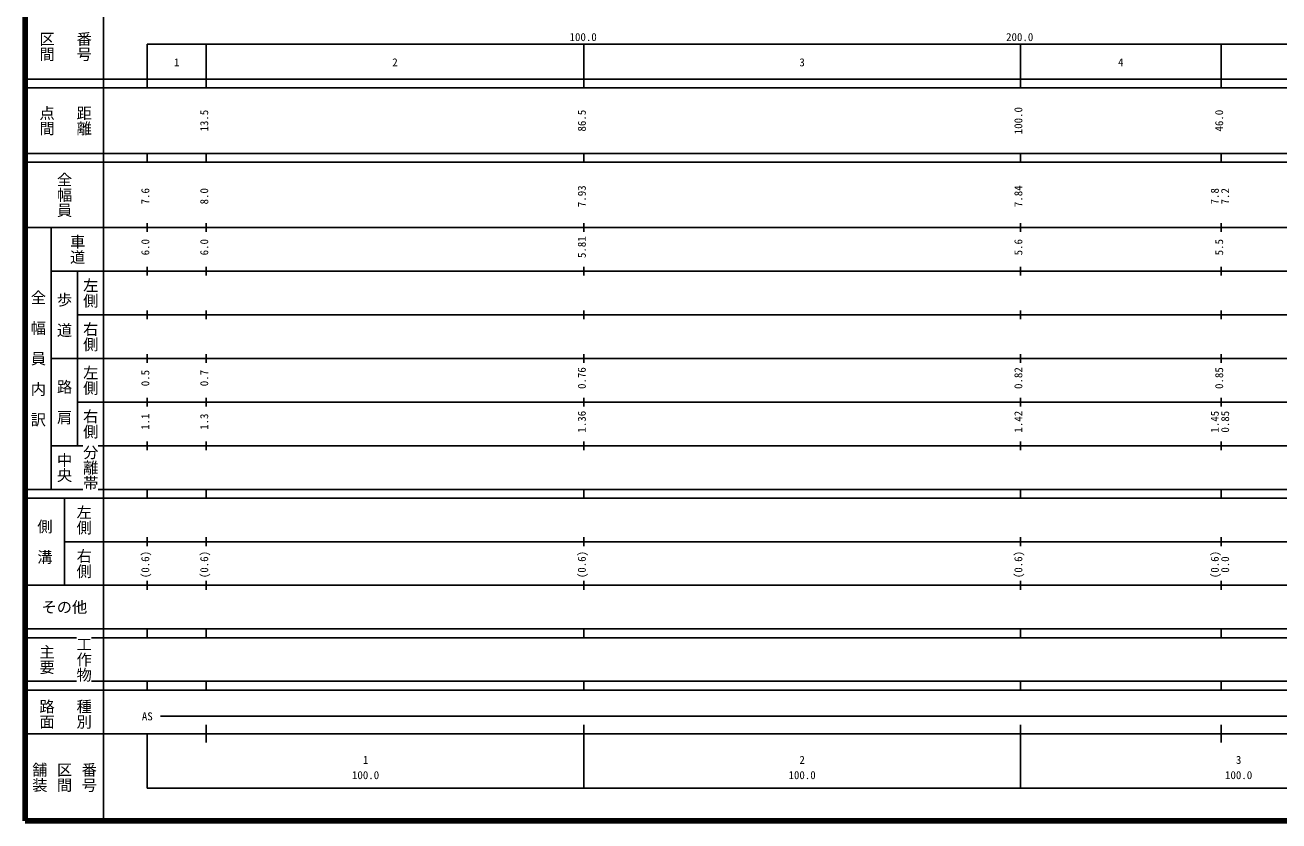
# Model space of a CAD drawing. Units: millimetres on the paper, enlarged 1000 times. Extents: x 11078 to 651078, y -105989 to 254011.
# Drawn here: x 11078 to 298310, y -105989 to 76420 of the extents above; entities that cross this region are included whole.
import ezdxf
from ezdxf.enums import TextEntityAlignment as Align

# ---------------------------------------------------------------- set-up
doc = ezdxf.new("R2010")
doc.units = ezdxf.units.MM
doc.header["$LTSCALE"] = 1000
doc.layers.add('M-TTL', color=2, linetype='Continuous', lineweight=140)
doc.layers.add('M-TTL-BAND', color=7, linetype='Continuous', lineweight=25)
doc.styles.add('@ＭＳ ゴシック', font='')
doc.styles.add('ＭＳ ゴシック', font='')
doc.styles.get('@ＭＳ ゴシック').set_extended_font_data('@MS Gothic')
doc.styles.get('ＭＳ ゴシック').set_extended_font_data('MS Gothic')

msp = doc.modelspace()

# ---------------------------------------------------------------- linework, layer by layer
at = {"layer": 'M-TTL'}
for p, q in [((11078, 254011), (11078, -105989)), ((11078, -105989), (651078, -105989))]:
    msp.add_line(p, q, dxfattribs=at)
at = {"layer": 'M-TTL-BAND'}
for p, q in [((29078, 244011), (29078, -105989)), ((39078, 72011), (550078, 72011)), ((39078, 72011), (39078, 62011)), ((52578, 62011), (52578, 72011)), ((139078, 62011), (139078, 72011)), ((239078, 62011), (239078, 72011)), ((285078, 62011), (285078, 72011)), ((11078, 64011), (550078, 64011)), ((11078, 62011), (550078, 62011)), ((11078, 47011), (550078, 47011)), ((39078, 45011), (39078, 47011)), ((52578, 45011), (52578, 47011)), ((139078, 45011), (139078, 47011)), ((239078, 45011), (239078, 47011)), ((285078, 45011), (285078, 47011)), ((11078, 45011), (550078, 45011)), ((11078, 30011), (550078, 30011)), ((17078, -29989), (17078, 30011)), ((39078, 29011), (39078, 31011)), ((52578, 29011), (52578, 31011)), ((139078, 29011), (139078, 31011)), ((239078, 29011), (239078, 31011)), ((285078, 29011), (285078, 31011)), ((39078, 19011), (39078, 21011)), ((52578, 19011), (52578, 21011)), ((139078, 19011), (139078, 21011)), ((239078, 19011), (239078, 21011)), ((285078, 19011), (285078, 21011)), ((17078, 20011), (550078, 20011)), ((23078, 20011), (23078, -19989)), ((23078, 10011), (550078, 10011)), ((39078, 9011), (39078, 11011)), ((52578, 9011), (52578, 11011)), ((139078, 9011), (139078, 11011)), ((239078, 9011), (239078, 11011)), ((285078, 9011), (285078, 11011)), ((17078, 11), (550078, 11)), ((39078, -989), (39078, 1011)), ((52578, -989), (52578, 1011)), ((139078, -989), (139078, 1011)), ((239078, -989), (239078, 1011)), ((285078, -989), (285078, 1011)), ((23078, -9989), (550078, -9989)), ((39078, -10989), (39078, -8989)), ((52578, -10989), (52578, -8989)), ((139078, -10989), (139078, -8989)), ((239078, -10989), (239078, -8989)), ((285078, -10989), (285078, -8989)), ((17078, -19989), (24328, -19989)), ((27828, -19989), (550078, -19989)), ((39078, -20989), (39078, -18989)), ((52578, -20989), (52578, -18989)), ((139078, -20989), (139078, -18989)), ((239078, -20989), (239078, -18989)), ((285078, -20989), (285078, -18989)), ((11078, -29989), (24328, -29989)), ((27828, -29989), (550078, -29989)), ((39078, -31989), (39078, -29989)), ((52578, -31989), (52578, -29989)), ((139078, -31989), (139078, -29989)), ((239078, -31989), (239078, -29989)), ((285078, -31989), (285078, -29989)), ((11078, -31989), (550078, -31989)), ((20078, -31989), (20078, -51989)), ((20078, -41989), (550078, -41989)), ((39078, -42989), (39078, -40989)), ((52578, -42989), (52578, -40989)), ((139078, -42989), (139078, -40989)), ((239078, -42989), (239078, -40989)), ((285078, -42989), (285078, -40989)), ((39078, -52989), (39078, -50989)), ((52578, -52989), (52578, -50989)), ((139078, -52989), (139078, -50989)), ((239078, -52989), (239078, -50989)), ((285078, -52989), (285078, -50989)), ((11078, -51989), (550078, -51989)), ((11078, -61989), (550078, -61989)), ((39078, -63989), (39078, -61989)), ((52578, -63989), (52578, -61989)), ((139078, -63989), (139078, -61989)), ((239078, -63989), (239078, -61989)), ((285078, -63989), (285078, -61989)), ((11078, -63989), (22828, -63989)), ((26328, -63989), (550078, -63989)), ((11078, -73989), (22828, -73989)), ((26328, -73989), (550078, -73989)), ((39078, -75989), (39078, -73989)), ((52578, -75989), (52578, -73989)), ((139078, -75989), (139078, -73989)), ((239078, -75989), (239078, -73989)), ((285078, -75989), (285078, -73989)), ((11078, -75989), (550078, -75989)), ((42078, -81989), (536078, -81989)), ((11078, -85989), (550078, -85989)), ((39078, -85989), (39078, -98489)), ((52578, -87989), (52578, -83989)), ((139078, -98489), (139078, -83989)), ((239078, -98489), (239078, -83989)), ((285078, -87989), (285078, -83989)), ((39078, -98489), (550078, -98489))]:
    msp.add_line(p, q, dxfattribs=at)

# ---------------------------------------------------------------- texts
at = {"layer": 'M-TTL-BAND', "style": '@ＭＳ ゴシック'}
for s, p in [('番号', (24578, 71511)), ('区間', (16078, 71511)), ('点間', (16078, 54511)), ('距離', (24578, 54511)), ('全幅員', (20078, 37511)), ('車道', (23078, 25011)), ('左側', (26078, 15011)), ('全\u3000幅\u3000員\u3000内\u3000訳', (14078, 11)), ('歩\u3000道', (20078, 10011)), ('右側', (26078, 5011)), ('左側', (26078, -4989)), ('路\u3000肩', (20078, -9989)), ('右側', (26078, -14989)), ('分離帯', (26078, -24989)), ('中央', (20078, -24989)), ('左側', (24578, -36989)), ('側\u3000溝', (15578, -41989)), ('右側', (24578, -46989)), ('主要', (16078, -68989)), ('工作物', (24578, -68989)), ('路面', (16078, -81489)), ('種別', (24578, -81489)), ('舗装', (14412, -95989)), ('区間', (20078, -95989)), ('番号', (25745, -95989))]:
    msp.add_text(s, height=2566, rotation=270, dxfattribs=at).set_placement(p, align=Align.MIDDLE_CENTER)
at = {"layer": 'M-TTL-BAND', "style": 'ＭＳ ゴシック'}
for s, p in [('100.0', (138923, 72205)), ('200.0', (238923, 72205)), ('1', (45828, 66416)), ('2', (95828, 66416)), ('3', (189078, 66416)), ('4', (262078, 66416)), ('AS', (39078, -83489)), ('1', (89078, -93466)), ('2', (189078, -93466)), ('3', (289078, -93466)), ('100.0', (89078, -96956)), ('100.0', (189078, -96956)), ('100.0', (289078, -96956))]:
    msp.add_text(s, height=1833, dxfattribs=at).set_placement(p, align=Align.BOTTOM_CENTER)
for s, p in [('100.0', (240078, 54511)), ('13.5', (53578, 54511)), ('86.5', (140078, 54511)), ('46.0', (286078, 54511)), ('7.6', (40078, 37185)), ('8.0', (53578, 37185)), ('7.93', (140078, 37185)), ('7.84', (240078, 37185)), ('7.8', (285078, 37185)), ('7.2', (287448, 37185)), ('6.0', (40078, 25511)), ('6.0', (53578, 25511)), ('5.81', (140078, 25511)), ('5.6', (240078, 25511)), ('5.5', (286078, 25511)), ('0.5', (40078, -4489)), ('0.7', (53578, -4489)), ('0.76', (140078, -4489)), ('0.82', (240078, -4489)), ('0.85', (286078, -4489)), ('1.1', (40078, -14489)), ('1.3', (53578, -14489)), ('1.36', (140078, -14489)), ('1.42', (240078, -14489)), ('1.45', (285078, -14489)), ('0.85', (287448, -14489)), ('(0.6)', (40078, -47225)), ('(0.6)', (53578, -47225)), ('(0.6)', (140078, -47225)), ('(0.6)', (240078, -47225)), ('(0.6)', (285078, -47225)), ('0.0', (287448, -47225))]:
    msp.add_text(s, height=1833, rotation=90, dxfattribs=at).set_placement(p, align=Align.BOTTOM_CENTER)
msp.add_text('その他', height=2566, dxfattribs=at).set_placement((20078, -56989), align=Align.MIDDLE_CENTER)

doc.saveas('drawing.dxf')
